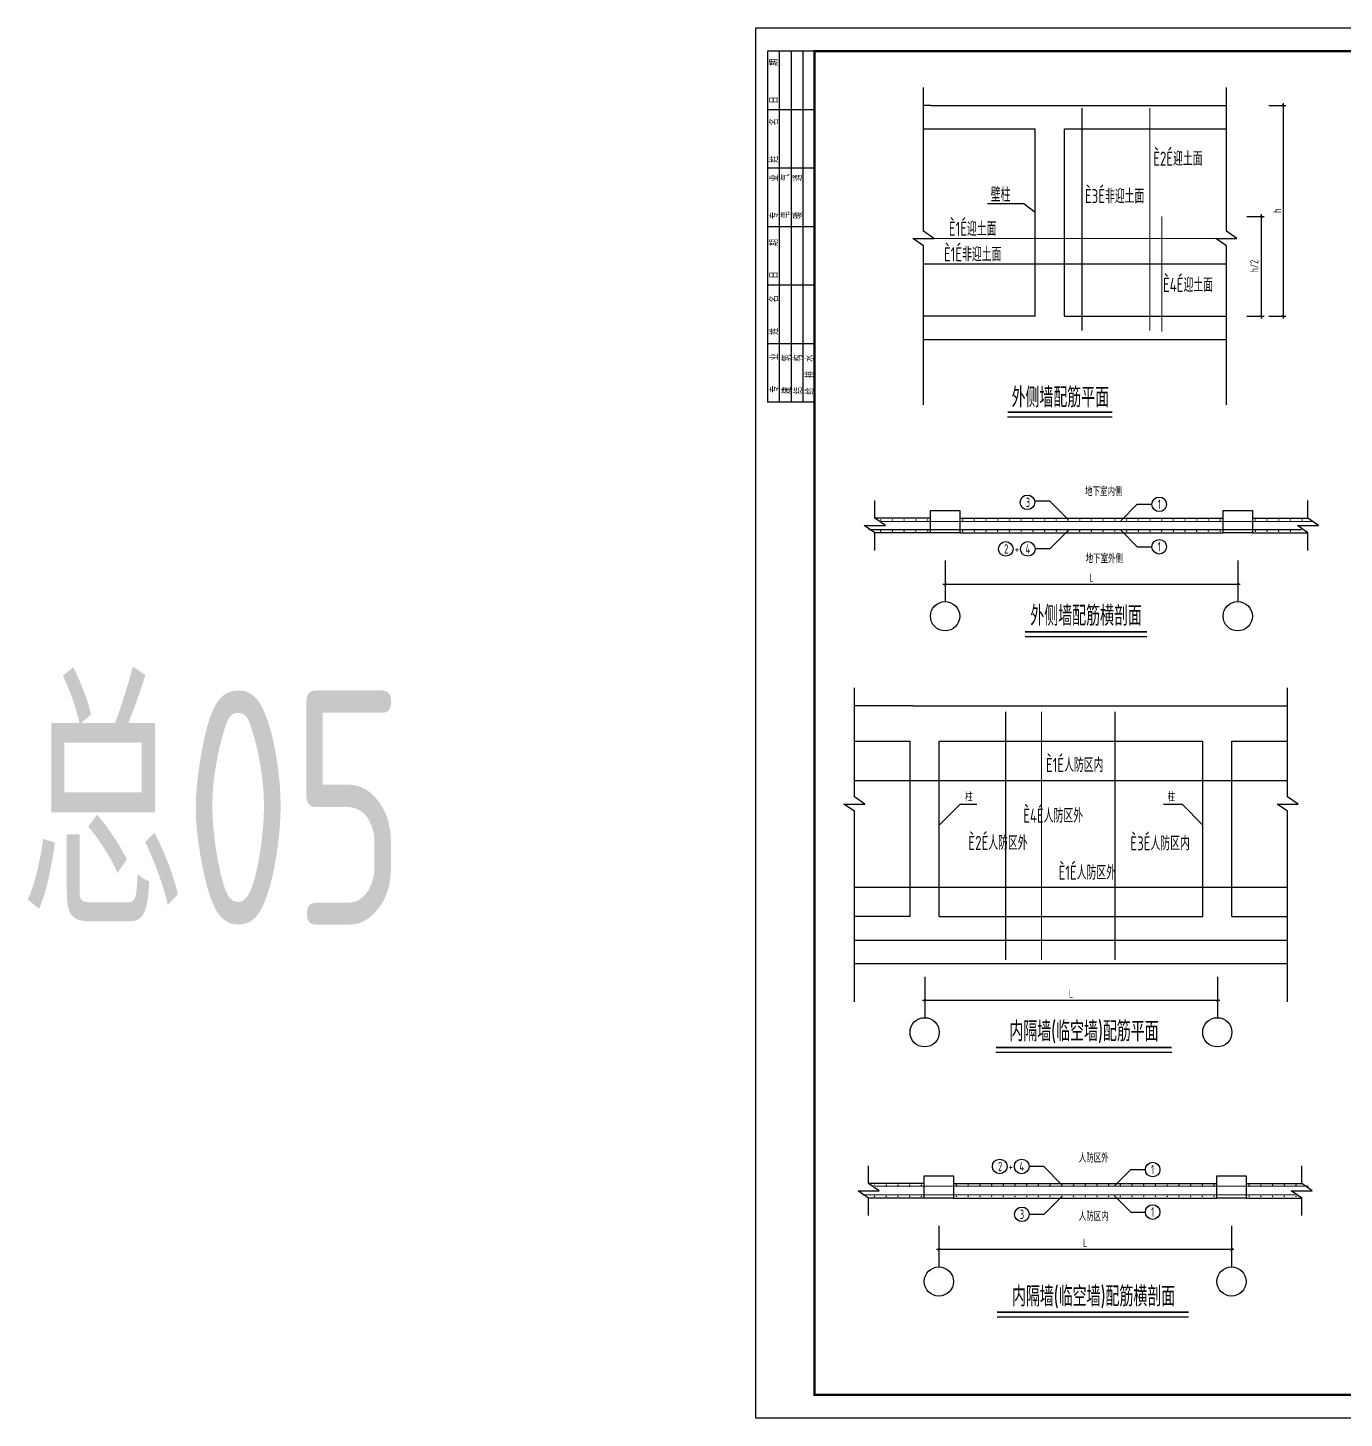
# Model space of a CAD drawing. Header units: millimetres. Extents: x -47177 to 68020, y 521003 to 580403.
# Drawn here: x -47177 to 9048, y 521003 to 580403 of the extents above; entities that cross this region are included whole.
import ezdxf
from ezdxf.enums import TextEntityAlignment as Align

# ---------------------------------------------------------------- set-up
doc = ezdxf.new("R2010")
doc.units = ezdxf.units.MM
doc.header["$LTSCALE"] = 1000
doc.header["$PDMODE"] = 35
doc.header["$PDSIZE"] = 200
doc.linetypes.add('DASHED', pattern=[0.75, 0.5, -0.25])
for name, color, linetype in [('COLU', 7, 'Continuous'), ('DIM', 4, 'Continuous'), ('GZ', 7, 'Continuous'), ('TEXT', 7, 'Continuous'), ('图框', 4, 'Continuous')]:
    doc.layers.add(name, color=color, linetype=linetype)
doc.layers.add('REIN', color=1, linetype='Continuous', lineweight=18)
doc.styles.add('DX', font='txt.shx', dxfattribs={"width": 0.75, "bigfont": 'hztxt.shx'})
doc.styles.add('hztxt', font='txt', dxfattribs={"height": 10, "bigfont": 'hztxt.shx'})
doc.styles.add('HZTXT2', font='simplex.shx', dxfattribs={"width": 0.8, "bigfont": 'hztxt.shx'})
doc.styles.add('TK', font='romans.shx', dxfattribs={"width": 0.7, "bigfont": 'hztxt3.shx'})
doc.styles.add('TSSD_Dimension', font='Tssdeng.shx', dxfattribs={"width": 0.7, "bigfont": 'hztxt.shx'})
doc.styles.add('TSSD_NORM', font='tssdeng.shx', dxfattribs={"width": 0.7, "bigfont": 'tssdchn.shx'})
doc.styles.add('TSSD_REIN', font='Tssdeng.shx', dxfattribs={"width": 0.7, "bigfont": 'hztxt.shx'})
doc.styles.add('汉字', font='STXINWEI.TTF', dxfattribs={"width": 0.8})
doc.dimstyles.new('TSSD_100_100', dxfattribs={"dimtxt": 300, "dimasz": 100, "dimexe": 100, "dimexo": 250, "dimgap": 100, "dimtad": 1, "dimdec": 0, "dimzin": 0, "dimdsep": 46, "dimtxsty": 'TSSD_Dimension', "dimblk": 'ARCHTICK', "dimcen": 0, "dimdle": 100, "dimclrt": 7, "dimadec": 0, "dimazin": 0, "dimtfac": 1, "dimtdec": 0, "dimtix": 1, "dimtmove": 2, "dimatfit": 3, "dimfxl": 1, "dimtolj": 1, "dimtzin": 0, "dimarcsym": 0})

# ---------------------------------------------------------------- blocks, each defined once
blk = doc.blocks.new('_ArchTick')
at = {"color": 0, "linetype": 'ByBlock', "const_width": 0.4}
blk.add_lwpolyline([(-0.5, -0.5), (0.5, 0.5)], dxfattribs=at)
blk = doc.blocks.new('*D23')
at = {"layer": 'Defpoints', "color": 0}
for p in [(4642, 572347), (5523, 572347), (4642, 568090)]:
    blk.add_point(p, dxfattribs=at)
at = {"layer": 'DIM', "color": 0, "lineweight": -2}
for p, q in [((4892, 572347), (5623, 572347)), ((5523, 567990), (5523, 572447)), ((4892, 568090), (5623, 568090))]:
    blk.add_line(p, q, dxfattribs=at)
at = {"layer": 'DIM', "color": 0, "lineweight": -2, "xscale": 100, "yscale": 100, "zscale": 100}
for p, rotation in [((5523, 572347), 90), ((5523, 568090), 270)]:
    blk.add_blockref('_ArchTick', p, dxfattribs=dict(at, rotation=rotation))
at = {"layer": 'DIM', "color": 7, "insert": (5207, 570218), "char_height": 350, "attachment_point": 5, "rotation": 90, "style": 'TSSD_Dimension'}
blk.add_mtext('\\A1;h/2', dxfattribs=at)
blk = doc.blocks.new('*D24')
at = {"layer": 'Defpoints', "color": 0}
for p in [(5577, 577090), (6458, 577090), (5577, 568090)]:
    blk.add_point(p, dxfattribs=at)
at = {"layer": 'DIM', "color": 0, "lineweight": -2}
for p, q in [((5827, 577090), (6558, 577090)), ((6458, 567990), (6458, 577190)), ((5827, 568090), (6558, 568090))]:
    blk.add_line(p, q, dxfattribs=at)
at = {"layer": 'DIM', "color": 0, "lineweight": -2, "xscale": 100, "yscale": 100, "zscale": 100}
for p, rotation in [((6458, 577090), 90), ((6458, 568090), 270)]:
    blk.add_blockref('_ArchTick', p, dxfattribs=dict(at, rotation=rotation))
at = {"layer": 'DIM', "color": 7, "insert": (6183, 572590), "char_height": 350, "attachment_point": 5, "rotation": 90, "style": 'TSSD_Dimension'}
blk.add_mtext('\\A1;h', dxfattribs=at)
blk = doc.blocks.new('*D25')
at = {"layer": 'Defpoints', "color": 0}
for p in [(-8870, 540113), (3630, 540113), (3630, 538863)]:
    blk.add_point(p, dxfattribs=at)
at = {"layer": 'DIM', "color": 0, "lineweight": -2}
for p, q in [((-8870, 539863), (-8870, 538763)), ((3630, 539863), (3630, 538763)), ((-8970, 538863), (3730, 538863))]:
    blk.add_line(p, q, dxfattribs=at)
at = {"layer": 'DIM', "color": 0, "lineweight": -2, "xscale": 100, "yscale": 100, "zscale": 100, "rotation": 180}
blk.add_blockref('_ArchTick', (-8870, 538863), dxfattribs=at)
at = {"layer": 'DIM', "color": 0, "lineweight": -2, "xscale": 100, "yscale": 100, "zscale": 100}
blk.add_blockref('_ArchTick', (3630, 538863), dxfattribs=at)
at = {"layer": 'DIM', "color": 7, "insert": (-2620, 539138), "char_height": 350, "attachment_point": 5, "style": 'TSSD_Dimension'}
blk.add_mtext('\\A1;L', dxfattribs=at)
blk = doc.blocks.new('*D26')
at = {"layer": 'Defpoints', "color": 0}
for p in [(-7999, 557889), (4501, 557889), (4501, 556639)]:
    blk.add_point(p, dxfattribs=at)
at = {"layer": 'DIM', "color": 0, "lineweight": -2}
for p, q in [((-7999, 557639), (-7999, 556539)), ((4501, 557639), (4501, 556539)), ((-8099, 556639), (4601, 556639))]:
    blk.add_line(p, q, dxfattribs=at)
at = {"layer": 'DIM', "color": 0, "lineweight": -2, "xscale": 100, "yscale": 100, "zscale": 100, "rotation": 180}
blk.add_blockref('_ArchTick', (-7999, 556639), dxfattribs=at)
at = {"layer": 'DIM', "color": 0, "lineweight": -2, "xscale": 100, "yscale": 100, "zscale": 100}
blk.add_blockref('_ArchTick', (4501, 556639), dxfattribs=at)
at = {"layer": 'DIM', "color": 7, "insert": (-1749, 556914), "char_height": 350, "attachment_point": 5, "style": 'TSSD_Dimension'}
blk.add_mtext('\\A1;L', dxfattribs=at)
blk = doc.blocks.new('*D27')
at = {"layer": 'Defpoints', "color": 0}
for p in [(-8263, 529468), (4237, 529468), (4237, 528218)]:
    blk.add_point(p, dxfattribs=at)
at = {"layer": 'DIM', "color": 0, "lineweight": -2}
for p, q in [((-8263, 529218), (-8263, 528118)), ((4237, 529218), (4237, 528118)), ((-8363, 528218), (4337, 528218))]:
    blk.add_line(p, q, dxfattribs=at)
at = {"layer": 'DIM', "color": 0, "lineweight": -2, "xscale": 100, "yscale": 100, "zscale": 100, "rotation": 180}
blk.add_blockref('_ArchTick', (-8263, 528218), dxfattribs=at)
at = {"layer": 'DIM', "color": 0, "lineweight": -2, "xscale": 100, "yscale": 100, "zscale": 100}
blk.add_blockref('_ArchTick', (4237, 528218), dxfattribs=at)
at = {"layer": 'DIM', "color": 7, "insert": (-2013, 528493), "char_height": 350, "attachment_point": 5, "style": 'TSSD_Dimension'}
blk.add_mtext('\\A1;L', dxfattribs=at)
blk = doc.blocks.new('A$C35F87531')
at = {"layer": '图框'}
h = blk.add_hatch(color=256, dxfattribs=at)
h.paths.add_polyline_path([(80225, 58086), (79745, 58086), (79745, 56789), (79050, 56789), (79049, 56724), (79745, 56724), (80225, 56724)])
h.paths.add_polyline_path([(79837, 57631), (79837, 57731), (79937, 57731), (79937, 57631)], flags=16)
h.paths.add_polyline_path([(80032, 57631), (80032, 57731), (80132, 57731), (80132, 57631)], flags=16)
h.paths.add_polyline_path([(79837, 57827), (79837, 57927), (79937, 57927), (79937, 57827)], flags=16)
h.paths.add_polyline_path([(80032, 57827), (80032, 57927), (80132, 57927), (80132, 57827)], flags=16)
h.paths.add_polyline_path([(79524, 57583), (79049, 58081), (79050, 57085)])
for p, q in [((500, 58400), (500, 43400)), ((2500, 58400), (500, 58400)), ((1000, 58400), (1000, 43400)), ((1500, 58400), (1500, 43400)), ((2000, 58400), (2000, 43400)), ((76100, 1000), (76100, 58400)), ((79050, 57085), (79049, 58081)), ((79524, 57583), (79049, 58081)), ((79745, 56789), (79745, 58086)), ((79837, 57927), (79937, 57927)), ((79837, 57927), (79837, 57827)), ((79937, 57827), (79837, 57827)), ((79837, 57731), (79937, 57731)), ((79837, 57731), (79837, 57631)), ((79937, 57631), (79837, 57631)), ((79937, 57927), (79937, 57827)), ((79937, 57731), (79937, 57631)), ((80032, 57927), (80132, 57927)), ((80032, 57927), (80032, 57827)), ((80132, 57827), (80032, 57827)), ((80032, 57731), (80132, 57731)), ((80032, 57731), (80032, 57631)), ((80132, 57631), (80032, 57631)), ((80132, 57927), (80132, 57827)), ((80132, 57731), (80132, 57631)), ((80225, 58086), (80225, 56724)), ((79524, 57583), (79050, 57085)), ((79050, 56789), (79049, 56724)), ((79049, 56724), (80225, 56724)), ((79049, 56724), (79745, 56724)), ((79050, 56789), (79745, 56789)), ((80225, 56724), (79745, 56724)), ((2500, 55900), (500, 55900)), ((2500, 53400), (500, 53400)), ((76100, 52932), (83100, 52932)), ((2500, 50900), (500, 50900)), ((2500, 48400), (500, 48400)), ((76100, 47932), (83100, 47932)), ((2500, 45900), (500, 45900)), ((76100, 44732), (83100, 44732)), ((2500, 43400), (500, 43400)), ((76100, 41532), (83100, 41532)), ((77453, 41532), (77453, 39432)), ((81606, 41532), (81606, 39432)), ((76100, 40832), (83100, 40832)), ((76100, 40132), (83100, 40132)), ((76100, 39432), (83100, 39432)), ((76100, 20254), (83100, 20254)), ((76100, 19004), (83100, 19004)), ((76100, 17754), (83100, 17754)), ((76100, 14754), (83100, 14754)), ((76100, 13254), (83100, 13254)), ((77791, 13254), (77791, 8354)), ((80377, 13254), (80377, 8354)), ((76100, 12554), (83100, 12554)), ((76100, 11854), (83100, 11854)), ((76100, 11154), (83100, 11154)), ((76100, 10454), (83100, 10454)), ((76100, 9754), (83100, 9754)), ((76100, 9054), (77791, 9054)), ((77791, 9054), (83100, 9054)), ((76100, 8354), (83100, 8354)), ((76100, 4500), (83100, 4500)), ((77791, 4500), (77791, 1700)), ((80377, 4500), (80377, 1700)), ((76100, 3800), (83100, 3800)), ((76100, 3100), (83100, 3100)), ((83100, 2400), (76100, 2400)), ((83100, 1700), (76100, 1700))]:
    blk.add_line(p, q, dxfattribs=at)
blk.add_lwpolyline([(0, 0), (0, 59400), (84100, 59400), (84100, 0)], close=True, dxfattribs=at)
at = {"layer": '图框', "const_width": 100}
blk.add_lwpolyline([(2500, 1000), (83100, 1000), (83100, 58400), (2500, 58400)], close=True, dxfattribs=at)
at = {"layer": '图框', "style": 'DX', "width": 0.7}
for s, p in [('日      期', (747, 57116, 2200)), ('姓      名 ', (752, 54687)), ('专      业', (762, 52186)), ('电      气', (1232, 52213, 2200)), ('暖      通', (1766, 52190, 2200)), ('日     期', (747, 49531, 2200)), ('姓     名', (752, 47126)), ('专     业', (762, 44655)), ('建     筑', (1283, 44602, 2200)), ('结     构', (1774, 44602, 2200)), ('给  排  水', (2271, 44582, 2200))]:
    blk.add_text(s, height=320, rotation=90, dxfattribs=at).set_placement(p, align=Align.MIDDLE)
at = {"layer": '图框', "style": '汉字', "width": 0.8}
for s, p in [('福', (76354, 56404)), ('州', (76748, 56421)), ('精', (77116, 56416)), ('业', (77506, 56395)), ('建', (77912, 56415)), ('筑', (78337, 56416)), ('工', (78763, 56398)), ('程', (79197, 56411)), ('设', (79610, 56408)), ('计', (79994, 56418)), ('咨', (80372, 56413)), ('询', (80816, 56414)), ('有', (81209, 56410)), ('限', (81615, 56412)), ('公', (82075, 56397)), ('司', (82496, 56411))]:
    blk.add_text(s, height=320, rotation=270, dxfattribs=at).set_placement(p)
at = {"layer": '图框', "width": 0.7}
for s, height, style, p in [('KING YEA  (CHINA FUZHOU ) ENGINEERING DESIGN CONSULTANTS ,LTD', 150, 'hztxt', (76814, 55701)), ('本图版权属福州精业建筑工程设计咨询有限公司所有，除本工程外对本', 280, 'HZTXT2', (76551, 53580)), ('图的任何其它用途和复制，必须获得本院的书面许可。', 280, 'HZTXT2', (76573, 53088))]:
    blk.add_text(s, height=height, dxfattribs=dict(at, style=style)).set_placement(p)
at = {"layer": '图框'}
for s, height, style, width, p in [('地址：福州市五一北路171号新都会花园广场6F', 280, 'HZTXT2', 0.8, (79590, 55341)), ('电话：', 280, 'TK', 0.7, (77411, 54877)), ('0591-83357028，83357078，83357058', 250, 'TK', 0.6, (80082, 54841)), ('传真：', 280, 'TK', 0.7, (77411, 54391)), ('0591-87112608', 250, 'TK', 0.6, (78714, 54363)), ('图纸专用章', 500, 'HZTXT2', 0.8, (77262, 52521)), ('注册建筑师执业章', 500, 'HZTXT2', 0.8, (77857, 47602)), ('注册结构师执业章', 500, 'HZTXT2', 0.8, (77863, 44409)), ('修改次数', 380, 'HZTXT2', 0.8, (76792, 41181)), ('修改内容', 380, 'HZTXT2', 0.8, (79452, 41154)), ('日  期', 380, 'HZTXT2', 0.8, (82372, 41154)), ('备注：', 500, 'HZTXT2', 0.8, (76740, 39089)), ('施工图审查单位：', 450, 'HZTXT2', 0.8, (77622, 19953)), ('施工图审查合格书编号：', 450, 'HZTXT2', 0.8, (78136, 18409)), ('工程名称：', 500, 'HZTXT2', 0.8, (77151, 17437)), ('建设单位：', 400, 'HZTXT2', 0.8, (77022, 14436)), ('审  定', 400, 'HZTXT2', 0.8, (76886, 12921)), ('工程负责人', 400, 'HZTXT2', 0.8, (76952, 12224)), ('专业负责人', 400, 'HZTXT2', 0.8, (76952, 11495)), ('审  核', 400, 'HZTXT2', 0.8, (76915, 10777)), ('校  对', 400, 'HZTXT2', 0.8, (76916, 10109)), ('设  计', 400, 'HZTXT2', 0.8, (76915, 9376)), ('制  图', 400, 'HZTXT2', 0.8, (76915, 8703)), ('图  名：', 500, 'HZTXT2', 0.8, (77188, 7934)), ('工程编号', 400, 'HZTXT2', 0.8, (76935, 4192)), ('图  别', 400, 'HZTXT2', 0.8, (76963, 3475)), ('图  号', 400, 'HZTXT2', 0.8, (76963, 2758)), ('日  期', 400, 'HZTXT2', 0.8, (76963, 2058)), ('未盖技术出图章   本图纸无效', 400, 'HZTXT2', 0.8, (79237, 1389))]:
    blk.add_text(s, height=height, dxfattribs=dict(at, style=style, width=width)).set_placement(p, align=Align.MIDDLE)

msp = doc.modelspace()

# ---------------------------------------------------------------- linework, layer by layer
for p, q in [((-8604.2, 577089.8), (-8924, 577089.8)), ((-8604.2, 577089.8), (1517, 577089.8)), ((1517, 577089.8), (4017, 577089.8)), ((-8924, 576089.8), (-4144.5, 576089.8)), ((-4144.5, 568089.8), (-4144.5, 576089.8)), ((-2894.5, 568089.8), (-2894.5, 576089.8)), ((-2894.5, 576089.8), (4017, 576089.8)), ((-4144.5, 568089.8), (-8924, 568089.8)), ((-2894.5, 568089.8), (4017, 568089.8)), ((-8623.8, 559451.9), (-10998.8, 559451.9)), ((-7373.8, 559451.9), (3876.2, 559451.9)), ((5126.2, 559451.9), (7501.2, 559451.9)), ((-8623.8, 558826.9), (-10998.8, 558826.9)), ((-7373.8, 558826.9), (3876.2, 558826.9)), ((5126.2, 558826.9), (7501.2, 558826.9)), ((-9369.9, 551429.7), (-11869.9, 551429.7)), ((-9369.9, 551429.7), (4130.1, 551429.7)), ((4130.1, 551429.7), (6630.1, 551429.7)), ((-11869.9, 549929.7), (-9494.9, 549929.7)), ((-9494.9, 542429.7), (-9494.9, 549929.7)), ((-8244.9, 542429.7), (-8244.9, 549929.7)), ((-8244.9, 549929.7), (3005.1, 549929.7)), ((3005.1, 542429.7), (3005.1, 549929.7)), ((4255.1, 549929.7), (6630.1, 549929.7)), ((4255.1, 542429.7), (4255.1, 549929.7)), ((-9494.9, 542429.7), (-11869.9, 542429.7)), ((-8244.9, 542429.7), (3005.1, 542429.7)), ((4255.1, 542429.7), (6630.1, 542429.7)), ((-11869.9, 540429.7), (6630.1, 540429.7)), ((-8888, 531030.3), (-11263, 531030.3)), ((-7638, 531030.3), (3612, 531030.3)), ((4862, 531030.3), (7237, 531030.3)), ((-8888, 530405.3), (-11263, 530405.3)), ((-7638, 530405.3), (3612, 530405.3)), ((4862, 530405.3), (7237, 530405.3))]:
    msp.add_line(p, q)
at = {"linetype": 'Continuous', "ltscale": 3}
msp.add_line((-8924, 567090), (4017, 567090), dxfattribs=at)
at = {"ltscale": 3}
msp.add_line((-11869.9, 541429.7), (6630.1, 541429.7), dxfattribs=at)
for points in [[(-8924, 564301.2), (-8924, 571089.8), (-9374, 571402.3), (-8474, 571402.3), (-8924, 571714.8), (-8924, 577852.5)], [(4017, 564301.2), (4017, 571089.8), (3567, 571402.3), (4467, 571402.3), (4017, 571713.5), (4017, 577852.5)], [(-10998.8, 558076.9), (-10998.8, 558826.9), (-11448.8, 559139.4), (-10548.8, 559139.4), (-10998.8, 559451.9), (-10998.8, 560201.9)], [(7501.2, 558076.9), (7501.2, 558826.9), (7051.2, 559139.4), (7951.2, 559139.4), (7501.2, 559451.9), (7501.2, 560201.9)], [(-11869.9, 538795.9), (-11869.9, 546929.7), (-12319.9, 547242.2), (-11419.9, 547242.2), (-11869.9, 547554.7), (-11869.9, 552199)], [(6630.1, 538795.9), (6630.1, 546929.7), (6180.1, 547242.2), (7080.1, 547242.2), (6630.1, 547554.7), (6630.1, 552199)], [(-11263, 529655.3), (-11263, 530405.3), (-11713, 530717.8), (-10813, 530717.8), (-11263, 531030.3), (-11263, 531780.3)], [(7237, 529655.3), (7237, 530405.3), (6787, 530717.8), (7687, 530717.8), (7237, 531030.3), (7237, 531780.3)]]:
    msp.add_lwpolyline(points)
at = {"layer": 'COLU'}
for points in [[(-8623.8, 559776.9), (-7373.8, 559776.9), (-7373.8, 558826.9), (-8623.8, 558826.9)], [(3876.2, 559776.9), (5126.2, 559776.9), (5126.2, 558826.9), (3876.2, 558826.9)], [(-8888, 531355.3), (-7638, 531355.3), (-7638, 530405.3), (-8888, 530405.3)], [(3612, 531355.3), (4862, 531355.3), (4862, 530405.3), (3612, 530405.3)]]:
    msp.add_lwpolyline(points, close=True, dxfattribs=at)
at = {"layer": 'DIM'}
for p, q in [((-7998.8, 556639.4), (-7998.8, 555889.4)), ((4501.2, 556639.4), (4501.2, 555889.4)), ((-8869.9, 538862.8), (-8869.9, 538112.8)), ((3630.1, 538862.8), (3630.1, 538112.8)), ((-8263, 528217.8), (-8263, 527467.8)), ((4237, 528217.8), (4237, 527467.8))]:
    msp.add_line(p, q, dxfattribs=at)
for centre in [(-8000.6, 555264.4), (4499.4, 555264.4), (-8871.7, 537487.8), (3628.3, 537487.8), (-8264.8, 526842.8), (4235.2, 526842.8)]:
    msp.add_circle(centre, 625, dxfattribs=at)
at = {"layer": 'REIN', "linetype": 'DASHED', "ltscale": 10, "const_width": 50}
for points in [[(-2152.3, 576977.3), (-2152.3, 567468.2)], [(-8924, 570313.3), (4017, 570313.3)]]:
    msp.add_lwpolyline(points, dxfattribs=at)
at = {"layer": 'REIN', "const_width": 50}
for points in [[(749.1, 576977.3), (749.1, 567468.2)], [(1261.8, 567426.5), (1261.8, 572346.6)], [(-8924, 571402.3), (4017, 571402.3)], [(-11268.8, 558963), (7231.2, 558963)], [(-10728.8, 559309.7), (7663.2, 559309.7)], [(-5407.6, 551187.5), (-5407.6, 540582.9)], [(-3882.8, 551187.5), (-3882.8, 540582.9)], [(-744.9, 551187.5), (-744.9, 540582.9)], [(-11869.9, 548240.1), (6630.1, 548240.1)], [(-11869.9, 543681.5), (6630.1, 543681.5)], [(-11533, 530543.5), (6967, 530543.5)], [(-10973, 530913.4), (7527, 530913.4)]]:
    msp.add_lwpolyline(points, dxfattribs=at)
at = {"layer": 'REIN', "const_width": 31.2}
for points in [[(-10733.2, 559375.5, -1), (-10764.4, 559375.5, -1)], [(-10233.2, 559375.5, -1), (-10264.4, 559375.5, -1)], [(-9733.2, 559375.5, -1), (-9764.4, 559375.5, -1)], [(-9233.2, 559375.5, -1), (-9264.4, 559375.5, -1)], [(-8733.2, 559375.5, -1), (-8764.4, 559375.5, -1)], [(-7264.4, 559375.5, 1), (-7233.2, 559375.5, 1)], [(-6764.4, 559375.5, 1), (-6733.2, 559375.5, 1)], [(-6264.4, 559375.5, 1), (-6233.2, 559375.5, 1)], [(-5764.4, 559375.5, 1), (-5733.2, 559375.5, 1)], [(-5264.4, 559375.5, 1), (-5233.2, 559375.5, 1)], [(-4764.4, 559375.5, 1), (-4733.2, 559375.5, 1)], [(-4264.4, 559375.5, 1), (-4233.2, 559375.5, 1)], [(-3764.4, 559375.5, 1), (-3733.2, 559375.5, 1)], [(-3264.4, 559375.5, 1), (-3233.2, 559375.5, 1)], [(-2764.4, 559375.5, 1), (-2733.2, 559375.5, 1)], [(-2264.4, 559375.5, 1), (-2233.2, 559375.5, 1)], [(-1764.4, 559375.5, 1), (-1733.2, 559375.5, 1)], [(-1264.4, 559375.5, 1), (-1233.2, 559375.5, 1)], [(-764.4, 559375.5, 1), (-733.2, 559375.5, 1)], [(-264.4, 559375.5, 1), (-233.2, 559375.5, 1)], [(235.6, 559375.5, 1), (266.8, 559375.5, 1)], [(735.6, 559375.5, 1), (766.8, 559375.5, 1)], [(1235.6, 559375.5, 1), (1266.8, 559375.5, 1)], [(1735.6, 559375.5, 1), (1766.8, 559375.5, 1)], [(2235.6, 559375.5, 1), (2266.8, 559375.5, 1)], [(2735.6, 559375.5, 1), (2766.8, 559375.5, 1)], [(3235.6, 559375.5, 1), (3266.8, 559375.5, 1)], [(3735.6, 559375.5, 1), (3766.8, 559375.5, 1)], [(5266.8, 559375.5, -1), (5235.6, 559375.5, -1)], [(5766.8, 559375.5, -1), (5735.6, 559375.5, -1)], [(6266.8, 559375.5, -1), (6235.6, 559375.5, -1)], [(6766.8, 559375.5, -1), (6735.6, 559375.5, -1)], [(7266.8, 559375.5, -1), (7235.6, 559375.5, -1)], [(-10733.2, 558898, -1), (-10764.4, 558898, -1)], [(-10233.2, 558898, -1), (-10264.4, 558898, -1)], [(-9733.2, 558898, -1), (-9764.4, 558898, -1)], [(-9233.2, 558898, -1), (-9264.4, 558898, -1)], [(-8733.2, 558898, -1), (-8764.4, 558898, -1)], [(-7264.4, 558898, 1), (-7233.2, 558898, 1)], [(-6764.4, 558898, 1), (-6733.2, 558898, 1)], [(-6264.4, 558898, 1), (-6233.2, 558898, 1)], [(-5764.4, 558898, 1), (-5733.2, 558898, 1)], [(-5264.4, 558898, 1), (-5233.2, 558898, 1)], [(-4764.4, 558898, 1), (-4733.2, 558898, 1)], [(-4264.4, 558898, 1), (-4233.2, 558898, 1)], [(-3764.4, 558898, 1), (-3733.2, 558898, 1)], [(-3264.4, 558898, 1), (-3233.2, 558898, 1)], [(-2764.4, 558898, 1), (-2733.2, 558898, 1)], [(-2264.4, 558898, 1), (-2233.2, 558898, 1)], [(-1764.4, 558898, 1), (-1733.2, 558898, 1)], [(-1264.4, 558898, 1), (-1233.2, 558898, 1)], [(-764.4, 558898, 1), (-733.2, 558898, 1)], [(-264.4, 558898, 1), (-233.2, 558898, 1)], [(235.6, 558898, 1), (266.8, 558898, 1)], [(735.6, 558898, 1), (766.8, 558898, 1)], [(1235.6, 558898, 1), (1266.8, 558898, 1)], [(1735.6, 558898, 1), (1766.8, 558898, 1)], [(2235.6, 558898, 1), (2266.8, 558898, 1)], [(2735.6, 558898, 1), (2766.8, 558898, 1)], [(3235.6, 558898, 1), (3266.8, 558898, 1)], [(3735.6, 558898, 1), (3766.8, 558898, 1)], [(5266.8, 558898, -1), (5235.6, 558898, -1)], [(5766.8, 558898, -1), (5735.6, 558898, -1)], [(6266.8, 558898, -1), (6235.6, 558898, -1)], [(6766.8, 558898, -1), (6735.6, 558898, -1)], [(-10997.4, 530958.3, -1), (-11028.6, 530958.3, -1)], [(-10997.4, 530478.6, -1), (-11028.6, 530478.6, -1)], [(-10497.4, 530958.3, -1), (-10528.6, 530958.3, -1)], [(-10497.4, 530478.6, -1), (-10528.6, 530478.6, -1)], [(-9997.4, 530958.3, -1), (-10028.6, 530958.3, -1)], [(-9997.4, 530478.6, -1), (-10028.6, 530478.6, -1)], [(-9497.4, 530958.3, -1), (-9528.6, 530958.3, -1)], [(-9497.4, 530478.6, -1), (-9528.6, 530478.6, -1)], [(-8997.4, 530958.3, -1), (-9028.6, 530958.3, -1)], [(-8997.4, 530478.6, -1), (-9028.6, 530478.6, -1)], [(-7528.6, 530958.3, 1), (-7497.4, 530958.3, 1)], [(-7528.6, 530478.6, 1), (-7497.4, 530478.6, 1)], [(-7028.6, 530958.3, 1), (-6997.4, 530958.3, 1)], [(-7028.6, 530478.6, 1), (-6997.4, 530478.6, 1)], [(-6528.6, 530958.3, 1), (-6497.4, 530958.3, 1)], [(-6528.6, 530478.6, 1), (-6497.4, 530478.6, 1)], [(-6028.6, 530958.3, 1), (-5997.4, 530958.3, 1)], [(-6028.6, 530478.6, 1), (-5997.4, 530478.6, 1)], [(-5528.6, 530958.3, 1), (-5497.4, 530958.3, 1)], [(-5528.6, 530478.6, 1), (-5497.4, 530478.6, 1)], [(-5028.6, 530958.3, 1), (-4997.4, 530958.3, 1)], [(-5028.6, 530478.6, 1), (-4997.4, 530478.6, 1)], [(-4528.6, 530958.3, 1), (-4497.4, 530958.3, 1)], [(-4528.6, 530478.6, 1), (-4497.4, 530478.6, 1)], [(-4028.6, 530958.3, 1), (-3997.4, 530958.3, 1)], [(-4028.6, 530478.6, 1), (-3997.4, 530478.6, 1)], [(-3528.6, 530958.3, 1), (-3497.4, 530958.3, 1)], [(-3528.6, 530478.6, 1), (-3497.4, 530478.6, 1)], [(-3028.6, 530958.3, 1), (-2997.4, 530958.3, 1)], [(-3028.6, 530478.6, 1), (-2997.4, 530478.6, 1)], [(-2528.6, 530958.3, 1), (-2497.4, 530958.3, 1)], [(-2528.6, 530478.6, 1), (-2497.4, 530478.6, 1)], [(-2028.6, 530958.3, 1), (-1997.4, 530958.3, 1)], [(-2028.6, 530478.6, 1), (-1997.4, 530478.6, 1)], [(-1528.6, 530958.3, 1), (-1497.4, 530958.3, 1)], [(-1528.6, 530478.6, 1), (-1497.4, 530478.6, 1)], [(-1028.6, 530958.3, 1), (-997.4, 530958.3, 1)], [(-1028.6, 530478.6, 1), (-997.4, 530478.6, 1)], [(-528.6, 530958.3, 1), (-497.4, 530958.3, 1)], [(-528.6, 530478.6, 1), (-497.4, 530478.6, 1)], [(-28.6, 530958.3, 1), (2.6, 530958.3, 1)], [(-28.6, 530478.6, 1), (2.6, 530478.6, 1)], [(471.4, 530958.3, 1), (502.6, 530958.3, 1)], [(471.4, 530478.6, 1), (502.6, 530478.6, 1)], [(971.4, 530958.3, 1), (1002.6, 530958.3, 1)], [(971.4, 530478.6, 1), (1002.6, 530478.6, 1)], [(1471.4, 530958.3, 1), (1502.6, 530958.3, 1)], [(1471.4, 530478.6, 1), (1502.6, 530478.6, 1)], [(1971.4, 530958.3, 1), (2002.6, 530958.3, 1)], [(1971.4, 530478.6, 1), (2002.6, 530478.6, 1)], [(2471.4, 530958.3, 1), (2502.6, 530958.3, 1)], [(2471.4, 530478.6, 1), (2502.6, 530478.6, 1)], [(2971.4, 530958.3, 1), (3002.6, 530958.3, 1)], [(2971.4, 530478.6, 1), (3002.6, 530478.6, 1)], [(3471.4, 530958.3, 1), (3502.6, 530958.3, 1)], [(3471.4, 530478.6, 1), (3502.6, 530478.6, 1)], [(5002.6, 530958.3, -1), (4971.4, 530958.3, -1)], [(5002.6, 530478.6, -1), (4971.4, 530478.6, -1)], [(5502.6, 530958.3, -1), (5471.4, 530958.3, -1)], [(5502.6, 530478.6, -1), (5471.4, 530478.6, -1)], [(6002.6, 530958.3, -1), (5971.4, 530958.3, -1)], [(6002.6, 530478.6, -1), (5971.4, 530478.6, -1)], [(6502.6, 530958.3, -1), (6471.4, 530958.3, -1)], [(6502.6, 530478.6, -1), (6471.4, 530478.6, -1)], [(7002.6, 530958.3, -1), (6971.4, 530958.3, -1)], [(7002.6, 530478.6, -1), (6971.4, 530478.6, -1)]]:
    msp.add_lwpolyline(points, format="xyb", close=True, dxfattribs=at)
at = {"layer": 'TEXT'}
for p, q in [((-4638.7, 572888.9), (-6189, 572888.9)), ((-4144.5, 572511.8), (-4638.7, 572888.9)), ((-5328.1, 563782.9), (-855.5, 563782.9)), ((-3523.3, 560173.2), (-4148.3, 560173.2)), ((-2748.8, 559391.1), (-3523.3, 560173.2)), ((-497.9, 559339.4), (209.3, 560046.5)), ((209.3, 560046.5), (834.3, 560046.5)), ((-2760.6, 558908.3), (-3527.3, 558141.6)), ((-497.9, 558939.4), (209.3, 558232.3)), ((-3527.3, 558141.6), (-4152.3, 558141.6)), ((209.3, 558232.3), (834.3, 558232.3)), ((-4579.5, 554397.4), (625, 554397.4)), ((-8244.9, 546344.9), (-7361, 547228.8)), ((-7361, 547228.8), (-6644.9, 547228.8)), ((1336.5, 547228.8), (2121.2, 547228.8)), ((3005.1, 546344.9), (2121.2, 547228.8)), ((-5824.4, 536645.5), (1682.6, 536645.5)), ((-3787.5, 531756.1), (-4412.5, 531756.1)), ((-3013, 530973.9), (-3787.5, 531756.1)), ((-777.8, 530917.8), (-70.7, 531624.9)), ((-70.7, 531624.9), (554.3, 531624.9)), ((-3013, 530478.6), (-3779.7, 529711.9)), ((-777.8, 530517.8), (-70.7, 529810.7)), ((-3779.7, 529711.9), (-4404.7, 529711.9)), ((-70.7, 529810.7), (554.3, 529810.7)), ((-5779.5, 525333.7), (2398.8, 525333.7))]:
    msp.add_line(p, q, dxfattribs=at)
for points, const_width in [([(-5328.1, 563981.8), (-855.5, 563981.8)], 80), ([(-4579.5, 554596.3), (625, 554596.3)], 75), ([(-5824.4, 536844.4), (1682.6, 536844.4)], 75), ([(-5779.5, 525532.6), (2398.8, 525532.6)], 75)]:
    msp.add_lwpolyline(points, dxfattribs=dict(at, const_width=const_width))
for centre in [(-4480.6, 560129.4), (1146.7, 560044.4), (-5404.8, 558141.6), (-4464.8, 558141.6), (1146.7, 558230.2), (-5665, 531756.1), (-4725, 531756.1), (866.8, 531624.7), (-4717.2, 529711.6), (866.8, 529810.5)]:
    msp.add_circle(centre, 312.5, dxfattribs=at)

# ---------------------------------------------------------------- block references
at = {"layer": '图框'}
msp.add_blockref('A$C35F87531', (-16079.8, 521002.7), dxfattribs=at)

# ---------------------------------------------------------------- texts
at = {"layer": 'GZ', "style": 'TSSD_REIN', "width": 0.7}
for s, p in [('%%2001%%201人防区内', (-2465.1, 548609.1)), ('%%2004%%201人防区外', (-3383.6, 546445.7)), ('%%2002%%201人防区外', (-5737.3, 545279.4)), ('%%2003%%201人防区内', (1186.2, 545264.7)), ('%%2001%%201人防区外', (-1923.7, 544012.4))]:
    msp.add_text(s, height=600, dxfattribs=at).set_placement(p, align=Align.CENTER)
at = {"layer": 'TEXT', "style": 'TSSD_REIN', "width": 0.7}
for s, height, p in [('%%2002%%201迎土面', 600, (1944.3, 574513.3)), ('%%2003%%201非迎土面', 600, (-758.2, 572910)), ('%%2001%%201迎土面', 600, (-6819.9, 571514.2)), ('%%2001%%201非迎土面', 600, (-6819.9, 570428.8)), ('%%2004%%201迎土面', 600, (2376.6, 569120.3)), ('外侧墙配筋平面', 850, (-3075.6, 564190.8)), ('外侧墙配筋横剖面', 850, (-1976, 554858.8)), ('内隔墙(临空墙)配筋平面', 850, (-2064.6, 537106.2)), ('内隔墙(临空墙)配筋横剖面', 850, (-1656.8, 525781.1))]:
    msp.add_text(s, height=height, dxfattribs=at).set_placement(p, align=Align.CENTER)
at = {"layer": 'TEXT', "width": 0.7}
for s, height, style, p in [('壁柱', 600, 'TSSD_REIN', (-6048.8, 572971.9)), ('地下室内侧', 350, 'TSSD_NORM', (-2019.1, 560400.9)), ('地下室外侧', 350, 'TSSD_NORM', (-1992.3, 557535)), ('柱', 350, 'TSSD_NORM', (-7141.7, 547353.8)), ('柱', 350, 'TSSD_NORM', (1504.3, 547353.8)), ('人防区外', 350, 'TSSD_NORM', (-2286.3, 531929.6)), ('人防区内', 350, 'TSSD_NORM', (-2287.2, 529439.1))]:
    msp.add_text(s, height=height, dxfattribs=dict(at, style=style)).set_placement(p)
at = {"layer": 'TEXT', "style": 'TSSD_REIN', "width": 0.7}
for s, p in [('3', (-4461.9, 560129.4)), ('1', (1146.7, 560044.4)), ('1', (1146.7, 558230.2)), ('2', (-5386.1, 558141.6)), ('+', (-4933.1, 558141.6)), ('4', (-4464.8, 558141.6)), ('2', (-5646.2, 531756.1)), ('+', (-5193.3, 531756.1)), ('4', (-4725, 531756.1)), ('1', (866.8, 531624.7)), ('3', (-4717.2, 529711.6)), ('1', (866.8, 529810.5))]:
    msp.add_text(s, height=400, dxfattribs=at).set_placement(p, align=Align.MIDDLE)
at = {"layer": 'TEXT', "color": 1, "style": 'TSSD_REIN', "width": 0.7}
msp.add_text('总05', height=10000, dxfattribs=at).set_placement((-39260.3, 547605.8), align=Align.MIDDLE)

# ---------------------------------------------------------------- dimensions: what is measured, and where the dimension line sits
at = {"layer": 'DIM'}
for p1, p2, distance, text, picture, middle in [((5577.3, 568089.8), (5577.3, 577089.8), -880.5, 'h', '*D24', (6182.8, 572589.8)), ((4642, 568089.8), (4642, 572346.6), -880.5, 'h/2', '*D23', (5207.1, 570218.2)), ((-7998.8, 557889.4), (4501.2, 557889.4), -1250, 'L', '*D26', (-1748.8, 556914.4)), ((-8869.9, 540112.8), (3630.1, 540112.8), -1250, 'L', '*D25', (-2619.9, 539137.8)), ((-8263, 529467.8), (4237, 529467.8), -1250, 'L', '*D27', (-2013, 528492.8))]:
    dim = msp.add_aligned_dim(p1=p1, p2=p2, distance=distance, text=text, dimstyle='TSSD_100_100', override={"dimtxt": 350}, dxfattribs=at)
    dim.commit()
    dim.dimension.update_dxf_attribs({"geometry": picture, "text_midpoint": middle})

doc.saveas('drawing.dxf')
